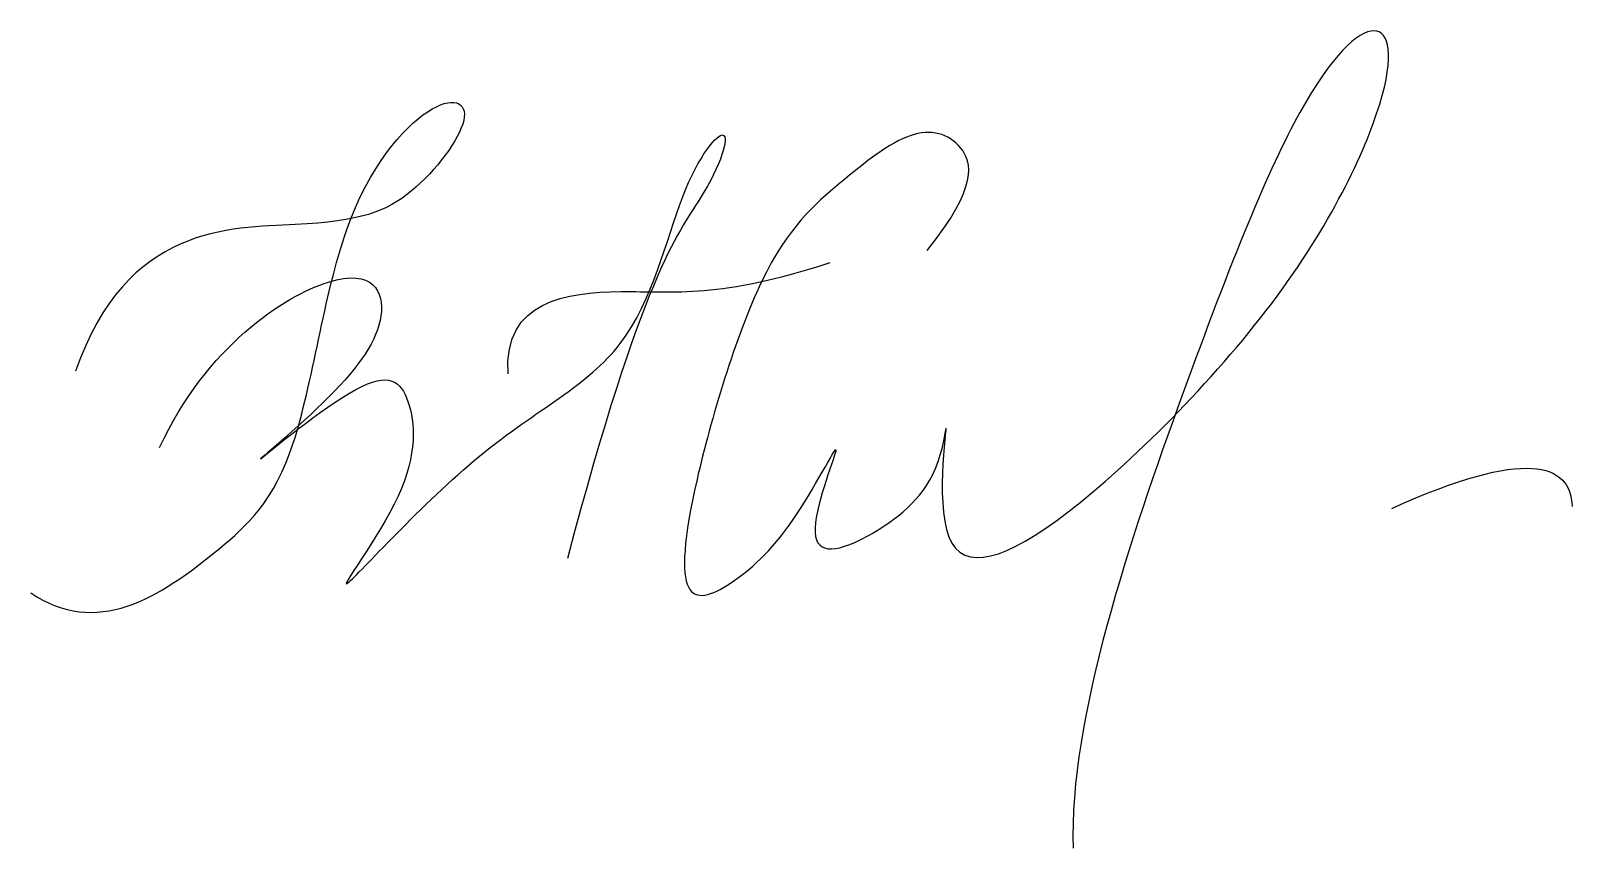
# Model space of a CAD drawing. Header units: inches. Extents: x 16.8 to 27.8, y 10.9 to 16.8.
import ezdxf

# ---------------------------------------------------------------- set-up
doc = ezdxf.new("R2010")
doc.units = ezdxf.units.IN
doc.header["$MEASUREMENT"] = 0
doc.layers.add('Sign', color=5, linetype='Continuous')

msp = doc.modelspace()

# ---------------------------------------------------------------- linework, layer by layer
at = {"layer": 'Sign'}
msp.add_open_spline([(23.204, 15.217), (23.574, 15.678), (23.485, 16.021), (23.107, 16.125), (22.59, 15.716), (22.01, 15.211), (21.472, 13.394), (21.428, 12.665), (21.773, 12.783), (22.241, 13.199), (22.7, 14.118), (22.262, 13.058), (22.607, 13.027), (23.267, 13.49), (23.394, 14.281), (23.159, 12.809), (24.073, 13.096), (25.847, 14.874), (26.591, 16.437), (26.487, 16.968), (25.912, 16.437), (25.129, 14.521), (24.216, 11.853), (24.252, 10.935)], degree=3, knots=[0, 0, 0, 0, 1, 2, 3, 4, 5, 6, 7, 8, 9, 10, 11, 11.616855, 12, 13, 14, 15, 16, 17, 18, 19, 20, 20, 20, 20], dxfattribs=at)
for points in [[(16.777, 12.763), (17.01, 12.606), (17.471, 12.58), (18.141, 13.071), (18.713, 13.6), (18.961, 15.548), (19.689, 16.37), (20.021, 16.24), (19.515, 15.564), (18.952, 15.357), (17.462, 15.401), (17.098, 14.352)], [(17.701, 13.806), (18.037, 14.529), (19.149, 15.255), (19.393, 14.758), (19.004, 14.203), (18.075, 13.435), (19.265, 14.42), (19.514, 14.213), (19.569, 13.533), (18.675, 12.391), (20.039, 13.914), (21.139, 14.414), (21.431, 15.737), (21.837, 16.22), (21.679, 15.647), (21.158, 15.028), (20.625, 13.01)], [(20.199, 14.334), (20.167, 14.859), (21.073, 14.979), (21.715, 14.872), (22.51, 15.13)], [(26.536, 13.369), (27.504, 13.804), (27.816, 13.695), (27.83, 13.383)]]:
    msp.add_open_spline(points, degree=3, dxfattribs=at)

doc.saveas('drawing.dxf')
